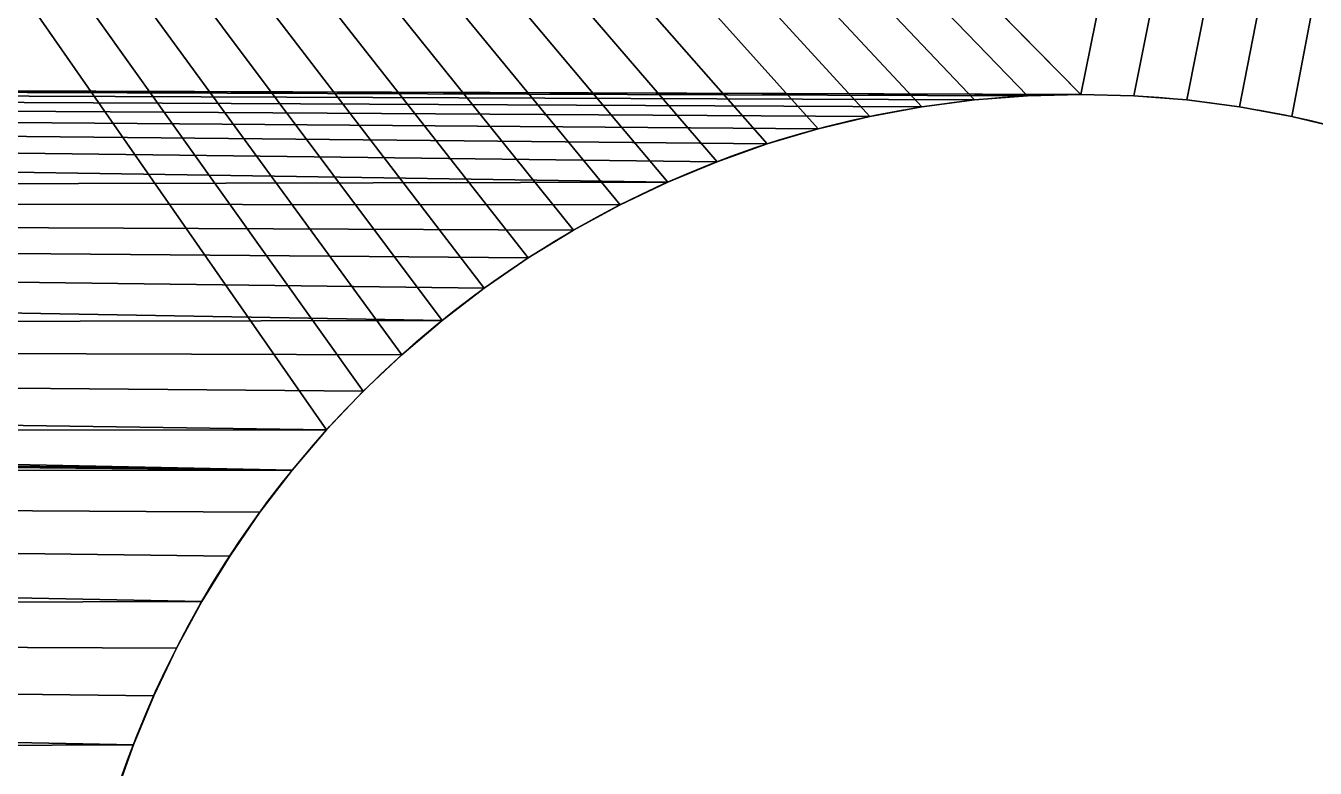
# Model space of a CAD drawing. Header units: millimetres. Extents: x 2995 to 3227, y 1383 to 1648.
# Drawn here: x 3054.808 to 3056.714, y 1573.157 to 1574.255 of the extents above; entities that cross this region are included whole.
import ezdxf

# ---------------------------------------------------------------- set-up
doc = ezdxf.new("R2010")
doc.units = ezdxf.units.MM

# ---------------------------------------------------------------- blocks, each defined once
blk = doc.blocks.new('Base_S')
for p, q in [((189.0855, 57.3119, 2), (189.0855, 57.3119, -6)), ((189.0999, 57.2347, 2), (189.0999, 57.2347, -6)), ((189.1101, 57.1568, 2), (189.1101, 57.1568, -6)), ((189.1163, 57.0785, 2), (189.1163, 57.0785, -6)), ((189.1183, 57, 2), (189.1183, 57, -6)), ((189.1163, 56.9215, 2), (189.1163, 56.9215, -6)), ((189.1101, 56.8432, 2), (189.1101, 56.8432, -6)), ((189.0999, 56.7653, 2), (189.0999, 56.7653, -6)), ((189.0855, 56.6881, 2), (189.0855, 56.6881, -6)), ((189.0672, 56.6118, 2), (189.0672, 56.6118, -6)), ((189.0449, 56.5365, 2), (189.0449, 56.5365, -6)), ((189.0187, 56.4624, 2), (189.0187, 56.4624, -6)), ((188.9886, 56.3899, 2), (188.9886, 56.3899, -6)), ((188.9548, 56.319, 2), (188.9548, 56.319, -6)), ((188.9174, 56.25, 2), (188.9174, 56.25, -6)), ((188.8763, 56.183, 2), (188.8763, 56.183, -6)), ((188.8318, 56.1183, 2), (188.8318, 56.1183, -6)), ((188.784, 56.056, 2), (188.784, 56.056, -6)), ((188.733, 55.9963, 2), (188.733, 55.9963, -6)), ((188.679, 55.9393, 2), (188.679, 55.9393, -6)), ((188.622, 55.8853, 2), (188.622, 55.8853, -6)), ((188.5623, 55.8343, 2), (188.5623, 55.8343, -6)), ((188.5, 55.7865, 2), (188.5, 55.7865, -6)), ((188.4353, 55.742, 2), (188.4353, 55.742, -6)), ((188.3683, 55.701, 2), (188.3683, 55.701, -6)), ((188.2993, 55.6635, 2), (188.2993, 55.6635, -6)), ((188.2284, 55.6297, 2), (188.2284, 55.6297, -6)), ((188.1559, 55.5996, 2), (188.1559, 55.5996, -6))]:
    blk.add_line(p, q)
at = {"extrusion": (3.75967e-31, 7.17388e-30, -1)}
blk.add_circle((-187.6183, 57, -2), 1.5, dxfattribs=at)
at = {"extrusion": (3.77602e-31, 7.20508e-30, -1)}
blk.add_circle((-187.6183, 57, 6), 1.5, dxfattribs=at)
at = {"color": 71, "true_color": 0xb2ff65}
mesh = blk.add_polyface(dxfattribs=at)
corners = [(187.3837, 55.5185, 2), (187.4102, 46.6679, 2), (187.4615, 55.5082, 2), (187.652, 46.5677, 2), (187.5398, 55.5021, 2), (187.6183, 55.5, 2), (188.4353, 55.742, 2), (188.5572, 46.0451, 2), (188.5, 55.7865, 2), (188.5623, 55.8343, 2), (188.7649, 45.8857, 2), (188.622, 55.8853, 2), (188.679, 55.9393, 2), (188.733, 55.9963, 2), (188.784, 56.056, 2), (188.964, 45.7157, 2), (188.8318, 56.1183, 2), (188.8763, 56.183, 2), (188.9174, 56.25, 2), (188.9548, 56.319, 2), (188.9886, 56.3899, 2), (189.1539, 45.5355, 2), (189.0187, 56.4624, 2), (189.0449, 56.5365, 2), (189.0672, 56.6118, 2), (189.0855, 56.6881, 2), (189.0999, 56.7653, 2), (189.1101, 56.8432, 2), (189.1163, 56.9215, 2), (189.1183, 57, 2), (184.6183, 62, 2), (187.3837, 58.4815, 2), (213.5567, 62, 2), (187.4615, 58.4918, 2), (187.5398, 58.4979, 2), (187.6183, 58.5, 2), (187.6968, 58.4979, 2), (187.7751, 58.4918, 2), (187.853, 58.4815, 2), (187.9302, 58.4672, 2), (188.0065, 58.4489, 2), (188.0818, 58.4266, 2), (188.1559, 58.4004, 2), (188.2284, 58.3703, 2), (188.2993, 58.3365, 2), (188.3683, 58.299, 2), (188.4353, 58.258, 2), (188.5, 58.2135, 2)]
mesh.append_faces([[corners[k] for k in face] for face in [(0, 1, 2), (2, 3, 4), (4, 3, 5), (6, 7, 8), (8, 7, 9), (9, 10, 11), (11, 10, 12), (12, 10, 13), (13, 10, 14), (14, 15, 16), (16, 15, 17), (17, 15, 18), (18, 15, 19), (19, 15, 20), (20, 21, 22), (22, 21, 23), (23, 21, 24), (24, 21, 25), (25, 21, 26), (26, 21, 27), (27, 21, 28), (28, 21, 29), (30, 31, 32)]], dxfattribs={"vtx0": -1, "vtx1": -1, "color": 71})
mesh.append_faces([[corners[k] for k in face] for face in [(32, 31, 33), (32, 33, 34), (32, 34, 35), (32, 35, 36), (32, 36, 37), (32, 37, 38), (32, 38, 39), (32, 39, 40), (32, 40, 41), (32, 41, 42), (32, 42, 43), (32, 43, 44), (32, 44, 45), (32, 45, 46), (32, 46, 47)]], dxfattribs={"vtx0": -1, "vtx2": -1, "color": 71})
mesh = blk.add_polyface(dxfattribs=at)
corners = [(194.2033, 52, -6), (189.1163, 56.9215, -6), (189.1183, 57, -6), (196.2033, 52, -6), (199.2041, 46.9992, -6), (201.2041, 46.9992, -6), (187.3837, 58.4815, -6), (184.6183, 62, -6), (213.5567, 62, -6), (187.4615, 58.4918, -6), (187.5398, 58.4979, -6), (187.6183, 58.5, -6), (187.6968, 58.4979, -6), (187.7751, 58.4918, -6), (187.853, 58.4815, -6), (187.9302, 58.4672, -6), (188.0065, 58.4489, -6), (188.0818, 58.4266, -6), (188.1559, 58.4004, -6), (188.2284, 58.3703, -6), (188.2993, 58.3365, -6), (188.3683, 58.299, -6), (188.4353, 58.258, -6), (188.5, 58.2135, -6), (188.5623, 58.1657, -6), (188.622, 58.1147, -6), (188.679, 58.0607, -6), (188.733, 58.0037, -6), (188.784, 57.944, -6), (188.8318, 57.8817, -6), (188.8763, 57.817, -6), (188.9174, 57.75, -6), (188.9548, 57.681, -6), (188.9886, 57.6101, -6), (189.0187, 57.5376, -6), (189.0449, 57.4635, -6), (189.0672, 57.3882, -6), (189.0855, 57.3119, -6), (189.0999, 57.2347, -6), (189.1101, 57.1568, -6), (189.1163, 57.0785, -6)]
mesh.append_faces([[corners[k] for k in face] for face in [(6, 8, 9), (9, 8, 10), (10, 8, 11), (11, 8, 12), (12, 8, 13), (13, 8, 14), (14, 8, 15), (15, 8, 16), (16, 8, 17), (17, 8, 18), (18, 8, 19), (19, 8, 20), (20, 8, 21), (21, 8, 22), (22, 8, 23), (23, 8, 24), (24, 8, 25), (25, 8, 26), (26, 8, 27), (27, 8, 28), (28, 8, 29), (29, 8, 30), (30, 8, 31), (31, 8, 32), (32, 8, 33), (33, 8, 34), (34, 8, 35), (35, 8, 36), (36, 8, 37), (37, 8, 38), (38, 8, 39), (39, 8, 40), (40, 8, 2)]], dxfattribs={"vtx0": -1, "vtx1": -1, "color": 71})
mesh.append_faces([[corners[k] for k in face] for face in [(2, 8, 0)]], dxfattribs={"vtx0": -1, "vtx1": -1, "vtx2": -1, "color": 71})
mesh.append_faces([[corners[k] for k in face] for face in [(0, 1, 2), (3, 4, 0), (4, 3, 5), (6, 7, 8)]], dxfattribs={"vtx0": -1, "vtx2": -1, "color": 71})
mesh = blk.add_polyface(dxfattribs=at)
corners = [(186.7853, 49.752, 2), (186.9124, 46.8296, 2), (186.8071, 49.8137, 2), (186.8257, 49.8765, 2), (186.841, 49.9401, 2), (186.8529, 50.0045, 2), (186.8615, 50.0693, 2), (186.8666, 50.1346, 2), (186.8683, 50.2, 2), (186.8683, 55.701, 2), (186.9373, 55.6635, 2), (187.1634, 46.7553, 2), (187.2301, 55.5511, 2), (187.4102, 46.6679, 2), (187.4615, 55.5082, 2), (187.652, 46.5677, 2), (187.6183, 55.5, 2), (187.6968, 55.5021, 2), (187.8883, 46.455, 2), (187.7751, 55.5082, 2), (187.853, 55.5185, 2), (187.9302, 55.5328, 2), (188.1183, 46.3301, 2), (188.0065, 55.5511, 2), (188.0818, 55.5734, 2), (188.1559, 55.5996, 2), (188.3415, 46.1934, 2), (188.2284, 55.6297, 2), (188.2993, 55.6635, 2), (188.3683, 55.701, 2), (188.5572, 46.0451, 2), (188.4353, 55.742, 2), (188.5623, 55.8343, 2), (188.7649, 45.8857, 2), (188.784, 56.056, 2), (188.964, 45.7157, 2), (188.9886, 56.3899, 2), (189.1539, 45.5355, 2), (213.5567, 62, 2), (189.334, 45.3457, 2), (189.504, 45.1466, 2), (189.6634, 44.9389, 2), (186.8071, 50.5863, 2), (186.8257, 50.5235, 2), (186.841, 50.4599, 2), (186.8529, 50.3955, 2), (186.8615, 50.3307, 2), (186.8666, 50.2654, 2)]
mesh.append_faces([[corners[k] for k in face] for face in [(0, 1, 2), (2, 1, 3), (3, 1, 4), (4, 1, 5), (5, 1, 6), (6, 1, 7), (7, 1, 8), (16, 15, 17), (17, 18, 19), (19, 18, 20), (20, 18, 21), (21, 22, 23), (23, 22, 24), (24, 22, 25), (25, 26, 27), (27, 26, 28), (28, 26, 29), (29, 30, 31)]], dxfattribs={"vtx0": -1, "vtx1": -1, "color": 71})
mesh.append_faces([[corners[k] for k in face] for face in [(8, 1, 9)]], dxfattribs={"vtx0": -1, "vtx1": -1, "vtx2": -1, "color": 71})
mesh.append_faces([[corners[k] for k in face] for face in [(10, 1, 11), (12, 11, 13), (14, 13, 15), (17, 15, 18), (21, 18, 22), (25, 22, 26), (29, 26, 30), (32, 30, 33), (34, 33, 35), (36, 35, 37), (38, 37, 39), (38, 39, 40), (38, 40, 41), (9, 42, 43), (9, 43, 44), (9, 44, 45), (9, 45, 46), (9, 46, 47), (9, 47, 8)]], dxfattribs={"vtx0": -1, "vtx2": -1, "color": 71})
mesh = blk.add_polyface(dxfattribs=at)
corners = [(209.4961, 55.9393, 2), (213.5567, 52, 2), (209.553, 55.8853, 2), (209.6127, 55.8343, 2), (209.675, 55.7865, 2), (209.7398, 55.742, 2), (209.8067, 55.701, 2), (209.8757, 55.6635, 2), (209.9466, 55.6297, 2), (213.5567, 62, 2), (188.5, 58.2135, 2), (188.5623, 58.1657, 2), (188.622, 58.1147, 2), (188.679, 58.0607, 2), (188.733, 58.0037, 2), (188.784, 57.944, 2), (188.8318, 57.8817, 2), (188.8763, 57.817, 2), (188.9174, 57.75, 2), (188.9548, 57.681, 2), (188.9886, 57.6101, 2), (189.0187, 57.5376, 2), (189.0449, 57.4635, 2), (189.0672, 57.3882, 2), (189.0855, 57.3119, 2), (189.0999, 57.2347, 2), (189.1101, 57.1568, 2), (189.1163, 57.0785, 2), (189.1183, 57, 2), (189.1539, 45.5355, 2), (190.6183, 42, 2), (209.4961, 58.0607, 2), (209.442, 58.0037, 2), (209.391, 57.944, 2), (209.3432, 57.8817, 2), (209.2987, 57.817, 2), (209.553, 58.1147, 2), (209.6127, 58.1657, 2), (209.675, 58.2135, 2), (209.7398, 58.258, 2), (209.8067, 58.299, 2), (209.8757, 58.3365, 2), (209.9466, 58.3703, 2)]
mesh.append_faces([[corners[k] for k in face] for face in [(0, 1, 2), (2, 1, 3), (3, 1, 4), (4, 1, 5), (5, 1, 6), (6, 1, 7), (7, 1, 8), (31, 30, 32), (32, 30, 33), (33, 30, 34), (34, 30, 35)]], dxfattribs={"vtx0": -1, "vtx1": -1, "color": 71})
mesh.append_faces([[corners[k] for k in face] for face in [(9, 28, 29), (9, 30, 31)]], dxfattribs={"vtx0": -1, "vtx1": -1, "vtx2": -1, "color": 71})
mesh.append_faces([[corners[k] for k in face] for face in [(9, 10, 11), (9, 11, 12), (9, 12, 13), (9, 13, 14), (9, 14, 15), (9, 15, 16), (9, 16, 17), (9, 17, 18), (9, 18, 19), (9, 19, 20), (9, 20, 21), (9, 21, 22), (9, 22, 23), (9, 23, 24), (9, 24, 25), (9, 25, 26), (9, 26, 27), (9, 27, 28), (9, 31, 36), (9, 36, 37), (9, 37, 38), (9, 38, 39), (9, 39, 40), (9, 40, 41), (9, 41, 42)]], dxfattribs={"vtx0": -1, "vtx2": -1, "color": 71})
mesh = blk.add_polyface(dxfattribs=at)
corners = [(189.0672, 57.3882, 2), (189.0855, 57.3119, -6), (189.0855, 57.3119, 2), (189.0672, 57.3882, -6)]
mesh.append_faces([[corners[k] for k in face] for face in [(0, 1, 2), (1, 0, 3)]], dxfattribs={"vtx0": -1, "color": 71})
mesh = blk.add_polyface(dxfattribs=at)
corners = [(189.0855, 57.3119, 2), (189.0999, 57.2347, -6), (189.0999, 57.2347, 2), (189.0855, 57.3119, -6)]
mesh.append_faces([[corners[k] for k in face] for face in [(0, 1, 2), (1, 0, 3)]], dxfattribs={"vtx0": -1, "color": 71})
mesh = blk.add_polyface(dxfattribs=at)
corners = [(189.0999, 57.2347, 2), (189.1101, 57.1568, -6), (189.1101, 57.1568, 2), (189.0999, 57.2347, -6)]
mesh.append_faces([[corners[k] for k in face] for face in [(0, 1, 2), (1, 0, 3)]], dxfattribs={"vtx0": -1, "color": 71})
mesh = blk.add_polyface(dxfattribs=at)
corners = [(189.1101, 57.1568, 2), (189.1163, 57.0785, -6), (189.1163, 57.0785, 2), (189.1101, 57.1568, -6)]
mesh.append_faces([[corners[k] for k in face] for face in [(0, 1, 2), (1, 0, 3)]], dxfattribs={"vtx0": -1, "color": 71})
mesh = blk.add_polyface(dxfattribs=at)
corners = [(189.1163, 57.0785, 2), (189.1183, 57, -6), (189.1183, 57, 2), (189.1163, 57.0785, -6)]
mesh.append_faces([[corners[k] for k in face] for face in [(0, 1, 2), (1, 0, 3)]], dxfattribs={"vtx0": -1, "color": 71})
mesh = blk.add_polyface(dxfattribs=at)
corners = [(189.1183, 57, 2), (189.1163, 56.9215, -6), (189.1163, 56.9215, 2), (189.1183, 57, -6)]
mesh.append_faces([[corners[k] for k in face] for face in [(0, 1, 2), (1, 0, 3)]], dxfattribs={"vtx0": -1, "color": 71})
mesh = blk.add_polyface(dxfattribs=at)
corners = [(186.7009, 50.825, -6), (186.6743, 55.8343, -6), (186.7366, 55.7865, -6), (186.7603, 50.7084, -6), (186.8014, 55.742, -6), (186.8071, 50.5863, -6), (186.8683, 55.701, -6), (188.622, 55.8853, -6), (188.6183, 52, -6), (188.5623, 55.8343, -6), (194.2033, 52, -6), (188.679, 55.9393, -6), (188.733, 55.9963, -6), (188.784, 56.056, -6), (188.8318, 56.1183, -6), (188.8763, 56.183, -6), (188.9174, 56.25, -6), (188.9548, 56.319, -6), (188.9886, 56.3899, -6), (189.0187, 56.4624, -6), (189.0449, 56.5365, -6), (189.0672, 56.6118, -6), (189.0855, 56.6881, -6), (189.0999, 56.7653, -6), (189.1101, 56.8432, -6), (189.1163, 56.9215, -6), (186.9124, 46.8296, -6), (186.9373, 55.6635, -6), (187.1634, 46.7553, -6), (187.0082, 55.6297, -6), (187.0808, 55.5996, -6), (187.1548, 55.5734, -6), (187.2301, 55.5511, -6), (187.4102, 46.6679, -6), (187.3065, 55.5328, -6), (187.3837, 55.5185, -6), (187.4615, 55.5082, -6), (187.652, 46.5677, -6), (187.5398, 55.5021, -6), (187.6183, 55.5, -6), (187.6968, 55.5021, -6), (187.8883, 46.455, -6), (187.853, 55.5185, -6), (187.9302, 55.5328, -6), (188.1183, 46.3301, -6), (188.0818, 55.5734, -6), (188.1559, 55.5996, -6), (188.3415, 46.1934, -6), (188.2284, 55.6297, -6), (188.2993, 55.6635, -6), (188.3683, 55.701, -6), (188.5572, 46.0451, -6), (188.4353, 55.742, -6), (188.5, 55.7865, -6)]
mesh.append_faces([[corners[k] for k in face] for face in [(7, 8, 9), (8, 7, 10)]], dxfattribs={"vtx0": -1, "vtx1": -1, "color": 71})
mesh.append_faces([[corners[k] for k in face] for face in [(0, 1, 2), (3, 2, 4), (5, 4, 6), (10, 7, 11), (10, 11, 12), (10, 12, 13), (10, 13, 14), (10, 14, 15), (10, 15, 16), (10, 16, 17), (10, 17, 18), (10, 18, 19), (10, 19, 20), (10, 20, 21), (10, 21, 22), (10, 22, 23), (10, 23, 24), (10, 24, 25), (26, 6, 27), (28, 27, 29), (28, 29, 30), (28, 30, 31), (28, 31, 32), (33, 32, 34), (33, 34, 35), (33, 35, 36), (37, 36, 38), (37, 38, 39), (37, 39, 40), (41, 42, 43), (44, 45, 46), (47, 48, 49), (47, 49, 50), (51, 50, 52), (51, 52, 53), (51, 53, 9)]], dxfattribs={"vtx0": -1, "vtx2": -1, "color": 71})
mesh = blk.add_polyface(dxfattribs=at)
corners = [(189.1163, 56.9215, 2), (189.1101, 56.8432, -6), (189.1101, 56.8432, 2), (189.1163, 56.9215, -6)]
mesh.append_faces([[corners[k] for k in face] for face in [(0, 1, 2), (1, 0, 3)]], dxfattribs={"vtx0": -1, "color": 71})
mesh = blk.add_polyface(dxfattribs=at)
corners = [(189.1101, 56.8432, 2), (189.0999, 56.7653, -6), (189.0999, 56.7653, 2), (189.1101, 56.8432, -6)]
mesh.append_faces([[corners[k] for k in face] for face in [(0, 1, 2), (1, 0, 3)]], dxfattribs={"vtx0": -1, "color": 71})
mesh = blk.add_polyface(dxfattribs=at)
corners = [(189.0999, 56.7653, 2), (189.0855, 56.6881, -6), (189.0855, 56.6881, 2), (189.0999, 56.7653, -6)]
mesh.append_faces([[corners[k] for k in face] for face in [(0, 1, 2), (1, 0, 3)]], dxfattribs={"vtx0": -1, "color": 71})
mesh = blk.add_polyface(dxfattribs=at)
corners = [(189.0855, 56.6881, 2), (189.0672, 56.6118, -6), (189.0672, 56.6118, 2), (189.0855, 56.6881, -6)]
mesh.append_faces([[corners[k] for k in face] for face in [(0, 1, 2), (1, 0, 3)]], dxfattribs={"vtx0": -1, "color": 71})
mesh = blk.add_polyface(dxfattribs=at)
corners = [(189.0672, 56.6118, 2), (189.0449, 56.5365, -6), (189.0449, 56.5365, 2), (189.0672, 56.6118, -6)]
mesh.append_faces([[corners[k] for k in face] for face in [(0, 1, 2), (1, 0, 3)]], dxfattribs={"vtx0": -1, "color": 71})
mesh = blk.add_polyface(dxfattribs=at)
corners = [(189.0449, 56.5365, 2), (189.0187, 56.4624, -6), (189.0187, 56.4624, 2), (189.0449, 56.5365, -6)]
mesh.append_faces([[corners[k] for k in face] for face in [(0, 1, 2), (1, 0, 3)]], dxfattribs={"vtx0": -1, "color": 71})
mesh = blk.add_polyface(dxfattribs=at)
corners = [(189.0187, 56.4624, 2), (188.9886, 56.3899, -6), (188.9886, 56.3899, 2), (189.0187, 56.4624, -6)]
mesh.append_faces([[corners[k] for k in face] for face in [(0, 1, 2), (1, 0, 3)]], dxfattribs={"vtx0": -1, "color": 71})
mesh = blk.add_polyface(dxfattribs=at)
corners = [(188.9886, 56.3899, 2), (188.9548, 56.319, -6), (188.9548, 56.319, 2), (188.9886, 56.3899, -6)]
mesh.append_faces([[corners[k] for k in face] for face in [(0, 1, 2), (1, 0, 3)]], dxfattribs={"vtx0": -1, "color": 71})
mesh = blk.add_polyface(dxfattribs=at)
corners = [(188.9548, 56.319, 2), (188.9174, 56.25, -6), (188.9174, 56.25, 2), (188.9548, 56.319, -6)]
mesh.append_faces([[corners[k] for k in face] for face in [(0, 1, 2), (1, 0, 3)]], dxfattribs={"vtx0": -1, "color": 71})
mesh = blk.add_polyface(dxfattribs=at)
corners = [(188.9174, 56.25, 2), (188.8763, 56.183, -6), (188.8763, 56.183, 2), (188.9174, 56.25, -6)]
mesh.append_faces([[corners[k] for k in face] for face in [(0, 1, 2), (1, 0, 3)]], dxfattribs={"vtx0": -1, "color": 71})
mesh = blk.add_polyface(dxfattribs=at)
corners = [(188.8763, 56.183, 2), (188.8318, 56.1183, -6), (188.8318, 56.1183, 2), (188.8763, 56.183, -6)]
mesh.append_faces([[corners[k] for k in face] for face in [(0, 1, 2), (1, 0, 3)]], dxfattribs={"vtx0": -1, "color": 71})
mesh = blk.add_polyface(dxfattribs=at)
corners = [(188.8318, 56.1183, 2), (188.784, 56.056, -6), (188.784, 56.056, 2), (188.8318, 56.1183, -6)]
mesh.append_faces([[corners[k] for k in face] for face in [(0, 1, 2), (1, 0, 3)]], dxfattribs={"vtx0": -1, "color": 71})
mesh = blk.add_polyface(dxfattribs=at)
corners = [(188.784, 56.056, 2), (188.733, 55.9963, -6), (188.733, 55.9963, 2), (188.784, 56.056, -6)]
mesh.append_faces([[corners[k] for k in face] for face in [(0, 1, 2), (1, 0, 3)]], dxfattribs={"vtx0": -1, "color": 71})
mesh = blk.add_polyface(dxfattribs=at)
corners = [(188.733, 55.9963, 2), (188.679, 55.9393, -6), (188.679, 55.9393, 2), (188.733, 55.9963, -6)]
mesh.append_faces([[corners[k] for k in face] for face in [(0, 1, 2), (1, 0, 3)]], dxfattribs={"vtx0": -1, "color": 71})
mesh = blk.add_polyface(dxfattribs=at)
corners = [(188.622, 55.8853, 2), (188.679, 55.9393, -6), (188.622, 55.8853, -6), (188.679, 55.9393, 2)]
mesh.append_faces([[corners[k] for k in face] for face in [(0, 1, 2), (1, 0, 3)]], dxfattribs={"vtx0": -1, "color": 71})
mesh = blk.add_polyface(dxfattribs=at)
corners = [(188.5623, 55.8343, 2), (188.622, 55.8853, -6), (188.5623, 55.8343, -6), (188.622, 55.8853, 2)]
mesh.append_faces([[corners[k] for k in face] for face in [(0, 1, 2), (1, 0, 3)]], dxfattribs={"vtx0": -1, "color": 71})
mesh = blk.add_polyface(dxfattribs=at)
corners = [(186.7009, 50.825, -6), (186.7366, 55.7865, -6), (186.7321, 50.7675, -6), (186.7603, 50.7084, -6), (186.8014, 55.742, -6), (186.7853, 50.648, -6), (186.8071, 50.5863, -6), (186.8683, 55.701, -6), (186.8257, 50.5235, -6), (186.841, 50.4599, -6), (186.8529, 50.3955, -6), (186.8615, 50.3307, -6), (186.8666, 50.2654, -6), (186.8683, 50.2, -6), (186.6579, 46.8907, -6), (186.6667, 49.5192, -6), (186.9124, 46.8296, -6), (186.7009, 49.575, -6), (186.7321, 49.6325, -6), (186.7603, 49.6916, -6), (186.7853, 49.752, -6), (186.8071, 49.8137, -6), (186.8257, 49.8765, -6), (186.841, 49.9401, -6), (186.8529, 50.0045, -6), (186.8615, 50.0693, -6), (186.8666, 50.1346, -6), (186.9373, 55.6635, -6), (187.1634, 46.7553, -6), (187.2301, 55.5511, -6), (187.4102, 46.6679, -6), (187.4615, 55.5082, -6), (187.652, 46.5677, -6), (187.6968, 55.5021, -6), (187.8883, 46.455, -6), (187.7751, 55.5082, -6), (187.853, 55.5185, -6), (187.9302, 55.5328, -6), (188.1183, 46.3301, -6), (188.0065, 55.5511, -6), (188.0818, 55.5734, -6), (188.1559, 55.5996, -6), (188.3415, 46.1934, -6), (188.2284, 55.6297, -6), (188.3683, 55.701, -6), (188.5572, 46.0451, -6), (188.5623, 55.8343, -6), (188.6319, 48.3181, -6), (188.6183, 52, -6)]
mesh.append_faces([[corners[k] for k in face] for face in [(0, 1, 2), (2, 1, 3), (3, 4, 5), (5, 4, 6), (6, 7, 8), (8, 7, 9), (9, 7, 10), (10, 7, 11), (11, 7, 12), (12, 7, 13), (14, 15, 16), (16, 27, 28), (28, 29, 30), (30, 31, 32), (32, 33, 34), (34, 37, 38), (38, 41, 42), (42, 44, 45), (47, 46, 48)]], dxfattribs={"vtx0": -1, "vtx1": -1, "color": 71})
mesh.append_faces([[corners[k] for k in face] for face in [(16, 13, 7), (45, 46, 47)]], dxfattribs={"vtx0": -1, "vtx1": -1, "vtx2": -1, "color": 71})
mesh.append_faces([[corners[k] for k in face] for face in [(16, 15, 17), (16, 17, 18), (16, 18, 19), (16, 19, 20), (16, 20, 21), (16, 21, 22), (16, 22, 23), (16, 23, 24), (16, 24, 25), (16, 25, 26), (16, 26, 13), (34, 33, 35), (34, 35, 36), (38, 37, 39), (38, 39, 40), (42, 41, 43)]], dxfattribs={"vtx0": -1, "vtx2": -1, "color": 71})
mesh = blk.add_polyface(dxfattribs=at)
corners = [(188.5, 55.7865, 2), (188.5623, 55.8343, -6), (188.5, 55.7865, -6), (188.5623, 55.8343, 2)]
mesh.append_faces([[corners[k] for k in face] for face in [(0, 1, 2), (1, 0, 3)]], dxfattribs={"vtx0": -1, "color": 71})
mesh = blk.add_polyface(dxfattribs=at)
corners = [(188.4353, 55.742, 2), (188.5, 55.7865, -6), (188.4353, 55.742, -6), (188.5, 55.7865, 2)]
mesh.append_faces([[corners[k] for k in face] for face in [(0, 1, 2), (1, 0, 3)]], dxfattribs={"vtx0": -1, "color": 71})
mesh = blk.add_polyface(dxfattribs=at)
corners = [(188.3683, 55.701, 2), (188.4353, 55.742, -6), (188.3683, 55.701, -6), (188.4353, 55.742, 2)]
mesh.append_faces([[corners[k] for k in face] for face in [(0, 1, 2), (1, 0, 3)]], dxfattribs={"vtx0": -1, "color": 71})
mesh = blk.add_polyface(dxfattribs=at)
corners = [(188.2993, 55.6635, 2), (188.3683, 55.701, -6), (188.2993, 55.6635, -6), (188.3683, 55.701, 2)]
mesh.append_faces([[corners[k] for k in face] for face in [(0, 1, 2), (1, 0, 3)]], dxfattribs={"vtx0": -1, "color": 71})
mesh = blk.add_polyface(dxfattribs=at)
corners = [(188.2284, 55.6297, 2), (188.2993, 55.6635, -6), (188.2284, 55.6297, -6), (188.2993, 55.6635, 2)]
mesh.append_faces([[corners[k] for k in face] for face in [(0, 1, 2), (1, 0, 3)]], dxfattribs={"vtx0": -1, "color": 71})
mesh = blk.add_polyface(dxfattribs=at)
corners = [(188.1559, 55.5996, 2), (188.2284, 55.6297, -6), (188.1559, 55.5996, -6), (188.2284, 55.6297, 2)]
mesh.append_faces([[corners[k] for k in face] for face in [(0, 1, 2), (1, 0, 3)]], dxfattribs={"vtx0": -1, "color": 71})
mesh = blk.add_polyface(dxfattribs=at)
corners = [(188.0818, 55.5734, 2), (188.1559, 55.5996, -6), (188.0818, 55.5734, -6), (188.1559, 55.5996, 2)]
mesh.append_faces([[corners[k] for k in face] for face in [(0, 1, 2), (1, 0, 3)]], dxfattribs={"vtx0": -1, "color": 71})

msp = doc.modelspace()

# ---------------------------------------------------------------- block references
at = {"color": 254, "true_color": 0xffcce5, "extrusion": (-5.41234e-16, -1.12799e-14, -1), "rotation": 89.99999999998842}
msp.add_blockref('Base_S', (-2999.3678, 1385.0356, -2), dxfattribs=at)

doc.saveas('drawing.dxf')
